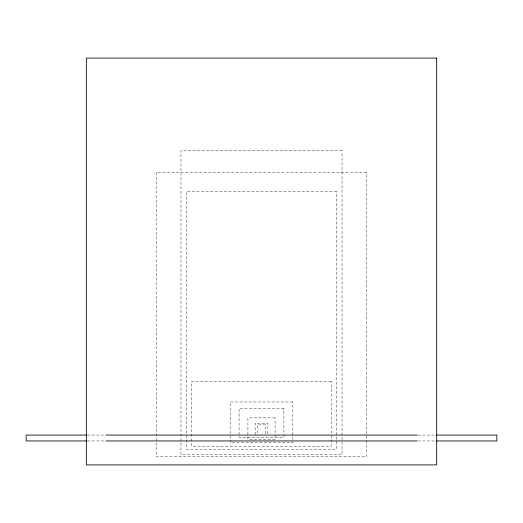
<?xml version="1.0" encoding="UTF-8"?>
<svg xmlns="http://www.w3.org/2000/svg" width="523" height="523" viewBox="0 0 523 523"><rect width="100%" height="100%" fill="white"/><g stroke="black" fill="none" stroke-linecap="round" stroke-linejoin="round"><path stroke-width="0.39" stroke-dasharray="2.62 1.96" d="M87.452 435.071L105.071 435.071M417.929 435.071L435.548 435.071M87.452 440.954L105.071 440.954M417.929 440.954L435.548 440.954M267.841 433.802L267.841 423.199L255.159 423.199L255.159 435.437M265.795 433.724L265.795 424.853L257.198 424.853L257.198 435.339M342.035 150.578L180.965 150.578L180.965 454.794L342.035 454.794L342.035 150.578M366.741 172.224L156.259 172.224L156.259 456.684L366.741 456.684L366.741 172.224M336.609 191.47L186.391 191.47L186.391 449.205L336.609 449.205L336.609 191.47M331.281 381.221L191.719 381.221L191.719 446.289L331.281 446.289L331.281 381.221M292.834 401.971L230.166 401.971L230.166 442.824L292.834 442.824L292.834 401.971M283.911 408.195L239.089 408.195L239.089 437.333L283.911 437.333L283.911 408.195M275.085 417.838L247.915 417.838L247.915 439.359L275.085 439.359L275.085 417.838"/><path stroke-width="0.78" d="M86.687 435.071L26.15 435.071L26.15 440.954L86.687 440.954M105.842 435.071L417.158 435.071M436.313 435.071L496.85 435.071L496.85 440.954L436.313 440.954M105.842 440.954L417.158 440.954M436.666 58.092L86.334 58.092L86.334 464.908L436.666 464.908L436.666 58.092"/></g></svg>
